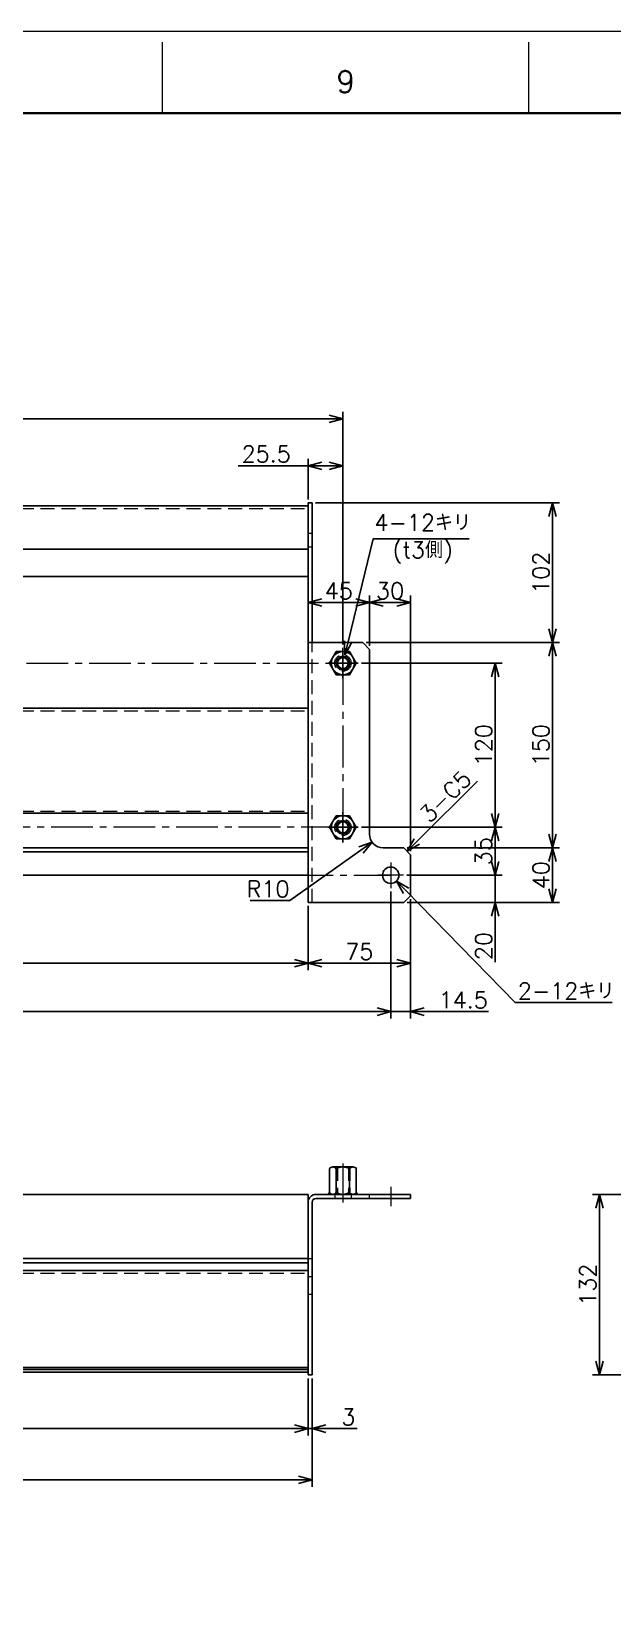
# Model space of a CAD drawing. Header units: millimetres. Extents: x 0 to 3313, y -19 to 2332.
# Drawn here: x 2148 to 2573, y 1185 to 2332 of the extents above; entities that cross this region are included whole.
import ezdxf
from ezdxf.enums import TextEntityAlignment as Align

# ---------------------------------------------------------------- set-up
doc = ezdxf.new("R2010")
doc.units = ezdxf.units.MM
doc.header["$LTSCALE"] = 1.6
doc.header["$PDMODE"] = 99
doc.header["$PDSIZE"] = 1
doc.linetypes.add('CENTER2', pattern=[28.575, 19.05, -3.175, 3.175, -3.175])
doc.linetypes.add('HIDDEN', pattern=[9.525, 6.35, -3.175])
for name, color, linetype, lineweight in [('04_HIDDEN', 2, 'HIDDEN', 13), ('05_CENTER', 4, 'CENTER2', 13), ('08_DIM', 3, 'Continuous', 13), ('90_FRAME', 5, 'Continuous', 35)]:
    doc.layers.add(name, color=color, linetype=linetype, lineweight=lineweight)
doc.layers.add('10_DRAFT', color=8, linetype='Continuous', lineweight=0, plot=False)
doc.layers.add('91_BLANK', color=5, linetype='Continuous', lineweight=0, plot=False)
doc.styles.add('KSS_TXT', font='txt.shx', dxfattribs={"bigfont": 'extfont2.shx'})
doc.dimstyles.new('KSS_DIM', dxfattribs={"dimscale": 4, "dimtxt": 3, "dimasz": 2.5, "dimexe": 1.25, "dimexo": 0.625, "dimtad": 1, "dimdsep": 46, "dimtxsty": 'KSS_TXT', "dimblk": 'OPEN30', "dimcen": 0, "dimazin": 2, "dimtfac": 0.75, "dimtmove": 0, "dimatfit": 3, "dimldrblk": 'OPEN30', "dimfxl": 1.25, "dimtolj": 1, "dimarcsym": 0})
doc.dimstyles.new('KSS_DIM$3', dxfattribs={"dimscale": 4, "dimtxt": 3, "dimasz": 2.5, "dimexe": 1.25, "dimexo": 0.625, "dimtad": 1, "dimtih": 1, "dimtoh": 1, "dimdsep": 46, "dimtxsty": 'KSS_TXT', "dimblk": 'OPEN30', "dimcen": 0, "dimazin": 2, "dimtfac": 0.75, "dimtofl": 0, "dimtmove": 0, "dimatfit": 3, "dimldrblk": 'OPEN30', "dimfxl": 1.25, "dimtolj": 1, "dimarcsym": 0})
doc.dimstyles.new('KSS_DIM$4', dxfattribs={"dimscale": 4, "dimtxt": 3, "dimasz": 2.5, "dimexe": 1.25, "dimexo": 0.625, "dimtad": 1, "dimtih": 1, "dimtoh": 1, "dimdsep": 46, "dimtxsty": 'KSS_TXT', "dimblk": 'OPEN30', "dimcen": 0, "dimse1": 1, "dimazin": 2, "dimtfac": 0.75, "dimtofl": 0, "dimtmove": 0, "dimatfit": 3, "dimldrblk": 'OPEN30', "dimfxl": 1.25, "dimtolj": 1, "dimarcsym": 0})

# ---------------------------------------------------------------- blocks, each defined once
blk = doc.blocks.new('NTFLS-20a_1')
at = {"color": 0}
for p, q in [((-9.8, 1.3), (-9.8, 18.7)), ((-7.4, 20), (7.3, 20)), ((-4.9, 1.3), (-4.9, 18.7)), ((4.9, 18.7), (4.9, 1.3)), ((9.8, 18.7), (9.8, 1.3)), ((-7.4, 0), (7.3, 0))]:
    blk.add_line(p, q, dxfattribs=at)
for centre, radius, start, end in [((-7.4, 17.1), 2.94, 33.626, 146.374), ((0, 10.2), 9.8, 60, 120), ((7.3, 17.1), 2.94, 33.626, 146.374), ((-7.4, 2.9), 2.94, 213.626, 326.374), ((0, 9.8), 9.8, 240, 300), ((7.3, 2.9), 2.94, 213.626, 326.374)]:
    blk.add_arc(centre, radius, start, end, dxfattribs=at)
at = {"layer": '04_HIDDEN', "color": 0}
for p, q in [((-5, 20), (-5, 0)), ((-4, 20), (-4, 0)), ((4, 20), (4, 0)), ((5, 20), (5, 0))]:
    blk.add_line(p, q, dxfattribs=at)
at = {"layer": '10_DRAFT', "linetype": 'CENTER2'}
blk.add_line((0, 20), (0, 0), dxfattribs=at)
blk = doc.blocks.new('NTFLS-20b_1')
at = {"color": 0, "linetype": 'CENTER2'}
for p, q in [((11.1, 0), (-11.1, 0)), ((0, -11.1), (0, 11.1))]:
    blk.add_line(p, q, dxfattribs=at)
at = {"color": 0}
for p, q in [((-4.9, 8.5), (-9.8, 0)), ((-9.8, 0), (-4.9, -8.5)), ((-4.9, 8.5), (4.9, 8.5)), ((9.8, 0), (4.9, 8.5)), ((4.9, -8.5), (9.8, 0)), ((-4.9, -8.5), (4.9, -8.5))]:
    blk.add_line(p, q, dxfattribs=at)
for radius in [8.49, 5, 4]:
    blk.add_circle((0, 0), radius, dxfattribs=at)
blk = doc.blocks.new('_Open30')
at = {"color": 0, "linetype": 'ByBlock', "lineweight": -2}
for p, q in [((-1, 0.27), (0, 0)), ((0, 0), (-1, -0.27)), ((0, 0), (-1, 0))]:
    blk.add_line(p, q, dxfattribs=at)
blk = doc.blocks.new('*D11')
at = {"layer": '08_DIM', "color": 0, "lineweight": -2, "transparency": 16777216}
for p, q in [((2389.1, 1870.1), (2491.9, 1870.1)), ((2486.9, 1760.1), (2486.9, 1860.1)), ((2389.1, 1750.1), (2491.9, 1750.1))]:
    blk.add_line(p, q, dxfattribs=at)
at = {"layer": 'Defpoints', "color": 0, "transparency": 16777216}
for p in [(2386.6, 1870.1), (2486.9, 1870.1), (2386.6, 1750.1)]:
    blk.add_point(p, dxfattribs=at)
at = {"layer": '08_DIM', "color": 0, "lineweight": -2, "transparency": 16777216, "xscale": 10, "yscale": 10, "zscale": 10}
for p, rotation in [((2486.9, 1870.1), 90), ((2486.9, 1750.1), 270)]:
    blk.add_blockref('_Open30', p, dxfattribs=dict(at, rotation=rotation))
at = {"layer": '08_DIM', "color": 0, "transparency": 16777216, "insert": (2478.4, 1810.1), "char_height": 12, "attachment_point": 5, "rotation": 90, "style": 'KSS_TXT'}
blk.add_mtext('\\A1;120', dxfattribs=at)
blk = doc.blocks.new('*D12')
at = {"layer": '08_DIM', "color": 0, "lineweight": -2, "transparency": 16777216}
for p, q in [((2389.1, 1750.1), (2491.9, 1750.1)), ((2486.9, 1740.1), (2486.9, 1725.1)), ((2422.3, 1715.1), (2491.9, 1715.1))]:
    blk.add_line(p, q, dxfattribs=at)
at = {"layer": 'Defpoints', "color": 0, "transparency": 16777216}
for p in [(2386.6, 1750.1), (2419.8, 1715.1), (2486.9, 1715.1)]:
    blk.add_point(p, dxfattribs=at)
at = {"layer": '08_DIM', "color": 0, "lineweight": -2, "transparency": 16777216, "xscale": 10, "yscale": 10, "zscale": 10}
for p, rotation in [((2486.9, 1750.1), 90), ((2486.9, 1715.1), 270)]:
    blk.add_blockref('_Open30', p, dxfattribs=dict(at, rotation=rotation))
at = {"layer": '08_DIM', "color": 0, "transparency": 16777216, "insert": (2478.3, 1732.6), "char_height": 12, "attachment_point": 5, "rotation": 90, "style": 'KSS_TXT'}
blk.add_mtext('\\A1;35', dxfattribs=at)
blk = doc.blocks.new('*D13')
at = {"layer": '08_DIM', "color": 0, "lineweight": -2, "transparency": 16777216}
for p, q in [((635.5, 1883.7), (635.5, 2053.6)), ((2375.5, 1883.7), (2375.5, 2053.6)), ((2365.5, 2048.6), (645.5, 2048.6))]:
    blk.add_line(p, q, dxfattribs=at)
at = {"layer": 'Defpoints', "color": 0, "transparency": 16777216}
for p in [(635.5, 2048.6), (635.5, 1881.2), (2375.5, 1881.2)]:
    blk.add_point(p, dxfattribs=at)
at = {"layer": '08_DIM', "color": 0, "lineweight": -2, "transparency": 16777216, "xscale": 10, "yscale": 10, "zscale": 10, "rotation": 180}
blk.add_blockref('_Open30', (635.5, 2048.6), dxfattribs=at)
at = {"layer": '08_DIM', "color": 0, "lineweight": -2, "transparency": 16777216, "xscale": 10, "yscale": 10, "zscale": 10}
blk.add_blockref('_Open30', (2375.5, 2048.6), dxfattribs=at)
at = {"layer": '08_DIM', "color": 0, "transparency": 16777216, "insert": (1505.5, 2057.1), "char_height": 12, "attachment_point": 5, "style": 'KSS_TXT'}
blk.add_mtext('\\A1;1740', dxfattribs=at)
blk = doc.blocks.new('*D14')
at = {"layer": '08_DIM', "color": 0, "lineweight": -2, "transparency": 16777216}
for p, q in [((600.5, 1703.2), (600.5, 1610.4)), ((2410.5, 1703.2), (2410.5, 1610.4)), ((610.5, 1615.4), (2400.5, 1615.4))]:
    blk.add_line(p, q, dxfattribs=at)
at = {"layer": 'Defpoints', "color": 0, "transparency": 16777216}
for p in [(600.5, 1705.7), (2410.5, 1705.7), (2410.5, 1615.4)]:
    blk.add_point(p, dxfattribs=at)
at = {"layer": '08_DIM', "color": 0, "lineweight": -2, "transparency": 16777216, "xscale": 10, "yscale": 10, "zscale": 10, "rotation": 180}
blk.add_blockref('_Open30', (600.5, 1615.4), dxfattribs=at)
at = {"layer": '08_DIM', "color": 0, "lineweight": -2, "transparency": 16777216, "xscale": 10, "yscale": 10, "zscale": 10}
blk.add_blockref('_Open30', (2410.5, 1615.4), dxfattribs=at)
at = {"layer": '08_DIM', "color": 0, "transparency": 16777216, "insert": (1505.5, 1623.9), "char_height": 12, "attachment_point": 5, "style": 'KSS_TXT'}
blk.add_mtext('\\A1;1810', dxfattribs=at)
blk = doc.blocks.new('*D15')
at = {"layer": '08_DIM', "color": 0, "lineweight": -2, "transparency": 16777216}
for p, q in [((2425, 1697.6), (2425, 1645.8)), ((2350, 1692.6), (2350, 1645.8)), ((2360, 1650.8), (2415, 1650.8))]:
    blk.add_line(p, q, dxfattribs=at)
at = {"layer": 'Defpoints', "color": 0, "transparency": 16777216}
for p in [(2425, 1700.1), (2350, 1695.1), (2425, 1650.8)]:
    blk.add_point(p, dxfattribs=at)
at = {"layer": '08_DIM', "color": 0, "lineweight": -2, "transparency": 16777216, "xscale": 10, "yscale": 10, "zscale": 10, "rotation": 180}
blk.add_blockref('_Open30', (2350, 1650.8), dxfattribs=at)
at = {"layer": '08_DIM', "color": 0, "lineweight": -2, "transparency": 16777216, "xscale": 10, "yscale": 10, "zscale": 10}
blk.add_blockref('_Open30', (2425, 1650.8), dxfattribs=at)
at = {"layer": '08_DIM', "color": 0, "transparency": 16777216, "insert": (2387.5, 1659.3), "char_height": 12, "attachment_point": 5, "style": 'KSS_TXT'}
blk.add_mtext('\\A1;75', dxfattribs=at)
blk = doc.blocks.new('*D16')
at = {"layer": '08_DIM', "color": 0, "lineweight": -2, "transparency": 16777216}
for p, q in [((2410.5, 1703.2), (2410.5, 1610.4)), ((2425, 1697.6), (2425, 1610.4)), ((2400.5, 1615.4), (2390.5, 1615.4)), ((2410.5, 1615.4), (2425, 1615.4)), ((2435, 1615.4), (2482, 1615.4))]:
    blk.add_line(p, q, dxfattribs=at)
at = {"layer": 'Defpoints', "color": 0, "transparency": 16777216}
for p in [(2410.5, 1705.7), (2425, 1700.1), (2425, 1615.4)]:
    blk.add_point(p, dxfattribs=at)
at = {"layer": '08_DIM', "color": 0, "lineweight": -2, "transparency": 16777216, "xscale": 10, "yscale": 10, "zscale": 10}
blk.add_blockref('_Open30', (2410.5, 1615.4), dxfattribs=at)
at = {"layer": '08_DIM', "color": 0, "lineweight": -2, "transparency": 16777216, "xscale": 10, "yscale": 10, "zscale": 10, "rotation": 180}
blk.add_blockref('_Open30', (2425, 1615.4), dxfattribs=at)
at = {"layer": '08_DIM', "color": 0, "transparency": 16777216, "insert": (2463.5, 1623.9), "char_height": 12, "attachment_point": 5, "style": 'KSS_TXT'}
blk.add_mtext('\\A1;14.5', dxfattribs=at)
blk = doc.blocks.new('*D17')
at = {"layer": '08_DIM', "color": 0, "lineweight": -2, "transparency": 16777216}
for p, q in [((2422.5, 1735.1), (2533.8, 1735.1)), ((2528.8, 1705.1), (2528.8, 1725.1)), ((2422.5, 1695.1), (2533.8, 1695.1))]:
    blk.add_line(p, q, dxfattribs=at)
at = {"layer": 'Defpoints', "color": 0, "transparency": 16777216}
for p in [(2420, 1735.1), (2528.8, 1735.1), (2420, 1695.1)]:
    blk.add_point(p, dxfattribs=at)
at = {"layer": '08_DIM', "color": 0, "lineweight": -2, "transparency": 16777216, "xscale": 10, "yscale": 10, "zscale": 10}
for p, rotation in [((2528.8, 1735.1), 90), ((2528.8, 1695.1), 270)]:
    blk.add_blockref('_Open30', p, dxfattribs=dict(at, rotation=rotation))
at = {"layer": '08_DIM', "color": 0, "transparency": 16777216, "insert": (2520.3, 1715.1), "char_height": 12, "attachment_point": 5, "rotation": 90, "style": 'KSS_TXT'}
blk.add_mtext('\\A1;40', dxfattribs=at)
blk = doc.blocks.new('*D18')
at = {"layer": '08_DIM', "color": 0, "lineweight": -2, "transparency": 16777216}
for p, q in [((2392.5, 1885.1), (2533.8, 1885.1)), ((2528.8, 1745.1), (2528.8, 1875.1)), ((2422.5, 1735.1), (2533.8, 1735.1))]:
    blk.add_line(p, q, dxfattribs=at)
at = {"layer": 'Defpoints', "color": 0, "transparency": 16777216}
for p in [(2390, 1885.1), (2528.8, 1885.1), (2420, 1735.1)]:
    blk.add_point(p, dxfattribs=at)
at = {"layer": '08_DIM', "color": 0, "lineweight": -2, "transparency": 16777216, "xscale": 10, "yscale": 10, "zscale": 10}
for p, rotation in [((2528.8, 1885.1), 90), ((2528.8, 1735.1), 270)]:
    blk.add_blockref('_Open30', p, dxfattribs=dict(at, rotation=rotation))
at = {"layer": '08_DIM', "color": 0, "transparency": 16777216, "insert": (2520.3, 1810.1), "char_height": 12, "attachment_point": 5, "rotation": 90, "style": 'KSS_TXT'}
blk.add_mtext('\\A1;150', dxfattribs=at)
blk = doc.blocks.new('*D19')
at = {"layer": '08_DIM', "color": 0, "lineweight": -2, "transparency": 16777216}
for p, q in [((2350, 1887.6), (2350, 1919.4)), ((2395, 1882.6), (2395, 1919.4)), ((2360, 1914.4), (2385, 1914.4))]:
    blk.add_line(p, q, dxfattribs=at)
at = {"layer": 'Defpoints', "color": 0, "transparency": 16777216}
for p in [(2395, 1914.4), (2350, 1885.1), (2395, 1880.1)]:
    blk.add_point(p, dxfattribs=at)
at = {"layer": '08_DIM', "color": 0, "lineweight": -2, "transparency": 16777216, "xscale": 10, "yscale": 10, "zscale": 10, "rotation": 180}
blk.add_blockref('_Open30', (2350, 1914.4), dxfattribs=at)
at = {"layer": '08_DIM', "color": 0, "lineweight": -2, "transparency": 16777216, "xscale": 10, "yscale": 10, "zscale": 10}
blk.add_blockref('_Open30', (2395, 1914.4), dxfattribs=at)
at = {"layer": '08_DIM', "color": 0, "transparency": 16777216, "insert": (2372.5, 1922.9), "char_height": 12, "attachment_point": 5, "style": 'KSS_TXT'}
blk.add_mtext('\\A1;45', dxfattribs=at)
blk = doc.blocks.new('*D38')
at = {"layer": '08_DIM', "color": 0, "lineweight": -2, "transparency": 16777216}
for p, q in [((2628, 1481.9), (2558.1, 1481.9)), ((2563.1, 1359.9), (2563.1, 1471.9)), ((2668, 1349.9), (2558.1, 1349.9))]:
    blk.add_line(p, q, dxfattribs=at)
at = {"layer": 'Defpoints', "color": 0, "transparency": 16777216}
for p in [(2563.1, 1481.9), (2630.5, 1481.9), (2670.5, 1349.9)]:
    blk.add_point(p, dxfattribs=at)
at = {"layer": '08_DIM', "color": 0, "lineweight": -2, "transparency": 16777216, "xscale": 10, "yscale": 10, "zscale": 10}
for p, rotation in [((2563.1, 1481.9), 90), ((2563.1, 1349.9), 270)]:
    blk.add_blockref('_Open30', p, dxfattribs=dict(at, rotation=rotation))
at = {"layer": '08_DIM', "color": 0, "transparency": 16777216, "insert": (2554.6, 1415.9), "char_height": 12, "attachment_point": 5, "rotation": 90, "style": 'KSS_TXT'}
blk.add_mtext('\\A1;132', dxfattribs=at)
blk = doc.blocks.new('*D61')
at = {"layer": '08_DIM', "color": 0, "lineweight": -2, "transparency": 16777216}
for p, q in [((2395, 1882.6), (2395, 1919.4)), ((2425, 1732.6), (2425, 1919.4)), ((2405, 1914.4), (2415, 1914.4))]:
    blk.add_line(p, q, dxfattribs=at)
at = {"layer": 'Defpoints', "color": 0, "transparency": 16777216}
for p in [(2425, 1914.4), (2395, 1880.1), (2425, 1730.1)]:
    blk.add_point(p, dxfattribs=at)
at = {"layer": '08_DIM', "color": 0, "lineweight": -2, "transparency": 16777216, "xscale": 10, "yscale": 10, "zscale": 10, "rotation": 180}
blk.add_blockref('_Open30', (2395, 1914.4), dxfattribs=at)
at = {"layer": '08_DIM', "color": 0, "lineweight": -2, "transparency": 16777216, "xscale": 10, "yscale": 10, "zscale": 10}
blk.add_blockref('_Open30', (2425, 1914.4), dxfattribs=at)
at = {"layer": '08_DIM', "color": 0, "transparency": 16777216, "insert": (2410, 1922.9), "char_height": 12, "attachment_point": 5, "style": 'KSS_TXT'}
blk.add_mtext('\\A1;30', dxfattribs=at)
blk = doc.blocks.new('*D62')
at = {"layer": '08_DIM', "color": 0, "lineweight": -2, "transparency": 16777216}
for p, q in [((2355.5, 1987.1), (2533.8, 1987.1)), ((2528.8, 1977.1), (2528.8, 1895.1)), ((2392.5, 1885.1), (2533.8, 1885.1))]:
    blk.add_line(p, q, dxfattribs=at)
at = {"layer": 'Defpoints', "color": 0, "transparency": 16777216}
for p in [(2353, 1987.1), (2390, 1885.1), (2528.8, 1885.1)]:
    blk.add_point(p, dxfattribs=at)
at = {"layer": '08_DIM', "color": 0, "lineweight": -2, "transparency": 16777216, "xscale": 10, "yscale": 10, "zscale": 10}
for p, rotation in [((2528.8, 1987.1), 90), ((2528.8, 1885.1), 270)]:
    blk.add_blockref('_Open30', p, dxfattribs=dict(at, rotation=rotation))
at = {"layer": '08_DIM', "color": 0, "transparency": 16777216, "insert": (2520.3, 1936.1), "char_height": 12, "attachment_point": 5, "rotation": 90, "style": 'KSS_TXT'}
blk.add_mtext('\\A1;102', dxfattribs=at)
blk = doc.blocks.new('*D67')
at = {"layer": '08_DIM', "color": 0, "lineweight": -2, "transparency": 16777216}
for p, q in [((2350, 1989.6), (2350, 2019.3)), ((2375.5, 1883.7), (2375.5, 2019.3)), ((2350, 2014.3), (2298.9, 2014.3)), ((2365.5, 2014.3), (2360, 2014.3))]:
    blk.add_line(p, q, dxfattribs=at)
at = {"layer": 'Defpoints', "color": 0, "transparency": 16777216}
for p in [(2350, 2014.3), (2350, 1987.1), (2375.5, 1881.2)]:
    blk.add_point(p, dxfattribs=at)
at = {"layer": '08_DIM', "color": 0, "lineweight": -2, "transparency": 16777216, "xscale": 10, "yscale": 10, "zscale": 10, "rotation": 180}
blk.add_blockref('_Open30', (2350, 2014.3), dxfattribs=at)
at = {"layer": '08_DIM', "color": 0, "lineweight": -2, "transparency": 16777216, "xscale": 10, "yscale": 10, "zscale": 10}
blk.add_blockref('_Open30', (2375.5, 2014.3), dxfattribs=at)
at = {"layer": '08_DIM', "color": 0, "transparency": 16777216, "insert": (2319.4, 2022.9), "char_height": 12, "attachment_point": 5, "style": 'KSS_TXT'}
blk.add_mtext('\\A1;25.5', dxfattribs=at)
blk = doc.blocks.new('*D69')
at = {"layer": '08_DIM', "color": 0, "lineweight": -2, "transparency": 16777216}
for p, q in [((2486.9, 1725.1), (2486.9, 1735.1)), ((2422.3, 1715.1), (2491.9, 1715.1)), ((2486.9, 1715.1), (2486.9, 1695.1)), ((2422.5, 1695.1), (2491.9, 1695.1)), ((2486.9, 1685.1), (2486.9, 1651.6))]:
    blk.add_line(p, q, dxfattribs=at)
at = {"layer": 'Defpoints', "color": 0, "transparency": 16777216}
for p in [(2419.8, 1715.1), (2420, 1695.1), (2486.9, 1695.1)]:
    blk.add_point(p, dxfattribs=at)
at = {"layer": '08_DIM', "color": 0, "lineweight": -2, "transparency": 16777216, "xscale": 10, "yscale": 10, "zscale": 10}
for p, rotation in [((2486.9, 1715.1), 270), ((2486.9, 1695.1), 90)]:
    blk.add_blockref('_Open30', p, dxfattribs=dict(at, rotation=rotation))
at = {"layer": '08_DIM', "color": 0, "transparency": 16777216, "insert": (2478.4, 1663.3), "char_height": 12, "attachment_point": 5, "rotation": 90, "style": 'KSS_TXT'}
blk.add_mtext('\\A1;20', dxfattribs=at)
blk = doc.blocks.new('*D70')
at = {"layer": '08_DIM', "color": 0, "lineweight": -2, "transparency": 16777216}
for p, q in [((2397.6, 1960.8), (2379.3, 1885.6)), ((2467.7, 1960.8), (2397.6, 1960.8))]:
    blk.add_line(p, q, dxfattribs=at)
at = {"layer": 'Defpoints', "color": 0, "transparency": 16777216}
for p in [(2376.9, 1875.9), (2374.1, 1864.3)]:
    blk.add_point(p, dxfattribs=at)
at = {"layer": '08_DIM', "color": 0, "lineweight": -2, "transparency": 16777216, "xscale": 10, "yscale": 10, "zscale": 10, "rotation": 256.3070789018826}
blk.add_blockref('_Open30', (2376.9, 1875.9), dxfattribs=at)
at = {"layer": '08_DIM', "color": 0, "transparency": 16777216, "insert": (2433.9, 1960.8), "char_height": 12, "attachment_point": 5, "style": 'KSS_TXT'}
blk.add_mtext('\\A1;4-12キリ\\P(t3側)', dxfattribs=at)
blk = doc.blocks.new('*D71')
at = {"layer": '08_DIM', "color": 0, "lineweight": -2, "transparency": 16777216}
for p, q in [((2501.4, 1622), (2421.7, 1703.6)), ((2572.5, 1622), (2501.4, 1622))]:
    blk.add_line(p, q, dxfattribs=at)
at = {"layer": 'Defpoints', "color": 0, "transparency": 16777216}
for p in [(2406.3, 1719.4), (2414.7, 1710.8)]:
    blk.add_point(p, dxfattribs=at)
at = {"layer": '08_DIM', "color": 0, "lineweight": -2, "transparency": 16777216, "xscale": 10, "yscale": 10, "zscale": 10, "rotation": 134.3139927138092}
blk.add_blockref('_Open30', (2414.7, 1710.8), dxfattribs=at)
at = {"layer": '08_DIM', "color": 0, "transparency": 16777216, "insert": (2538.7, 1630.5), "char_height": 12, "attachment_point": 5, "style": 'KSS_TXT'}
blk.add_mtext('\\A1;2-12キリ', dxfattribs=at)
blk = doc.blocks.new('*D72')
at = {"layer": '08_DIM', "color": 0, "lineweight": -2, "transparency": 16777216}
for p, q in [((2336.6, 1696.5), (2388.7, 1733.5)), ((2307.6, 1696.5), (2336.6, 1696.5))]:
    blk.add_line(p, q, dxfattribs=at)
at = {"layer": 'Defpoints', "color": 0, "transparency": 16777216}
for p in [(2405, 1745.1), (2396.8, 1739.3)]:
    blk.add_point(p, dxfattribs=at)
at = {"layer": '08_DIM', "color": 0, "lineweight": -2, "transparency": 16777216, "xscale": 10, "yscale": 10, "zscale": 10, "rotation": 35.38985686445589}
blk.add_blockref('_Open30', (2396.8, 1739.3), dxfattribs=at)
at = {"layer": '08_DIM', "color": 0, "transparency": 16777216, "insert": (2320.8, 1705), "char_height": 12, "attachment_point": 5, "style": 'KSS_TXT'}
blk.add_mtext('\\A1;R10', dxfattribs=at)
blk = doc.blocks.new('*D74')
at = {"layer": '08_DIM', "color": 0, "lineweight": -2, "transparency": 16777216}
for p, q in [((661, 1347.4), (661, 1305.7)), ((2350, 1347.4), (2350, 1305.7)), ((671, 1310.7), (2340, 1310.7))]:
    blk.add_line(p, q, dxfattribs=at)
at = {"layer": 'Defpoints', "color": 0, "transparency": 16777216}
for p in [(661, 1349.9), (2350, 1349.9), (2350, 1310.7)]:
    blk.add_point(p, dxfattribs=at)
at = {"layer": '08_DIM', "color": 0, "lineweight": -2, "transparency": 16777216, "xscale": 10, "yscale": 10, "zscale": 10, "rotation": 180}
blk.add_blockref('_Open30', (661, 1310.7), dxfattribs=at)
at = {"layer": '08_DIM', "color": 0, "lineweight": -2, "transparency": 16777216, "xscale": 10, "yscale": 10, "zscale": 10}
blk.add_blockref('_Open30', (2350, 1310.7), dxfattribs=at)
at = {"layer": '08_DIM', "color": 0, "transparency": 16777216, "insert": (1505.5, 1319.2), "char_height": 12, "attachment_point": 5, "style": 'KSS_TXT'}
blk.add_mtext('\\A1;1689', dxfattribs=at)
blk = doc.blocks.new('*D75')
at = {"layer": '08_DIM', "color": 0, "lineweight": -2, "transparency": 16777216}
for p, q in [((2350, 1347.4), (2350, 1305.7)), ((2353, 1347.4), (2353, 1305.7)), ((2340, 1310.7), (2330, 1310.7)), ((2350, 1310.7), (2353, 1310.7)), ((2363, 1310.7), (2386, 1310.7))]:
    blk.add_line(p, q, dxfattribs=at)
at = {"layer": 'Defpoints', "color": 0, "transparency": 16777216}
for p in [(2350, 1349.9), (2353, 1349.9), (2353, 1310.7)]:
    blk.add_point(p, dxfattribs=at)
at = {"layer": '08_DIM', "color": 0, "lineweight": -2, "transparency": 16777216, "xscale": 10, "yscale": 10, "zscale": 10}
blk.add_blockref('_Open30', (2350, 1310.7), dxfattribs=at)
at = {"layer": '08_DIM', "color": 0, "lineweight": -2, "transparency": 16777216, "xscale": 10, "yscale": 10, "zscale": 10, "rotation": 180}
blk.add_blockref('_Open30', (2353, 1310.7), dxfattribs=at)
at = {"layer": '08_DIM', "color": 0, "transparency": 16777216, "insert": (2379.5, 1319.2), "char_height": 12, "attachment_point": 5, "style": 'KSS_TXT'}
blk.add_mtext('\\A1;3', dxfattribs=at)
blk = doc.blocks.new('*D76')
at = {"layer": '08_DIM', "color": 0, "lineweight": -2, "transparency": 16777216}
blk.add_line((2429.5, 1739.7), (2473.8, 1783.9), dxfattribs=at)
at = {"layer": 'Defpoints', "color": 0, "transparency": 16777216}
for p in [(2475.2, 1785.3), (2475.2, 1785.3), (2422.5, 1732.6)]:
    blk.add_point(p, dxfattribs=at)
at = {"layer": '08_DIM', "color": 0, "lineweight": -2, "transparency": 16777216, "xscale": 10, "yscale": 10, "zscale": 10, "rotation": 225}
blk.add_blockref('_Open30', (2422.5, 1732.6), dxfattribs=at)
at = {"layer": '08_DIM', "color": 0, "transparency": 16777216, "insert": (2450.5, 1772.6), "char_height": 12, "attachment_point": 5, "rotation": 45, "style": 'KSS_TXT'}
blk.add_mtext('\\A1;3-C5', dxfattribs=at)
blk = doc.blocks.new('*D77')
at = {"layer": '08_DIM', "color": 0, "lineweight": -2, "transparency": 16777216}
for p, q in [((661, 1692.6), (661, 1645.8)), ((2350, 1692.6), (2350, 1645.8)), ((2340, 1650.8), (671, 1650.8))]:
    blk.add_line(p, q, dxfattribs=at)
at = {"layer": 'Defpoints', "color": 0, "transparency": 16777216}
for p in [(661, 1695.1), (2350, 1695.1), (661, 1650.8)]:
    blk.add_point(p, dxfattribs=at)
at = {"layer": '08_DIM', "color": 0, "lineweight": -2, "transparency": 16777216, "xscale": 10, "yscale": 10, "zscale": 10, "rotation": 180}
blk.add_blockref('_Open30', (661, 1650.8), dxfattribs=at)
at = {"layer": '08_DIM', "color": 0, "lineweight": -2, "transparency": 16777216, "xscale": 10, "yscale": 10, "zscale": 10}
blk.add_blockref('_Open30', (2350, 1650.8), dxfattribs=at)
at = {"layer": '08_DIM', "color": 0, "transparency": 16777216, "insert": (1505.5, 1659.3), "char_height": 12, "attachment_point": 5, "style": 'KSS_TXT'}
blk.add_mtext('\\A1;1689', dxfattribs=at)
blk = doc.blocks.new('*D79')
at = {"layer": '08_DIM', "color": 0, "lineweight": -2, "transparency": 16777216}
for p, q in [((658, 1347.4), (658, 1268.3)), ((2353, 1347.4), (2353, 1268.3)), ((668, 1273.3), (2343, 1273.3))]:
    blk.add_line(p, q, dxfattribs=at)
at = {"layer": 'Defpoints', "color": 0, "transparency": 16777216}
for p in [(658, 1349.9), (2353, 1349.9), (2353, 1273.3)]:
    blk.add_point(p, dxfattribs=at)
at = {"layer": '08_DIM', "color": 0, "lineweight": -2, "transparency": 16777216, "xscale": 10, "yscale": 10, "zscale": 10, "rotation": 180}
blk.add_blockref('_Open30', (658, 1273.3), dxfattribs=at)
at = {"layer": '08_DIM', "color": 0, "lineweight": -2, "transparency": 16777216, "xscale": 10, "yscale": 10, "zscale": 10}
blk.add_blockref('_Open30', (2353, 1273.3), dxfattribs=at)
at = {"layer": '08_DIM', "color": 0, "transparency": 16777216, "insert": (1505.5, 1285.1), "char_height": 12, "attachment_point": 5, "style": 'KSS_TXT'}
blk.add_mtext('1695{\\H8.000000;\\S 0^ -1;}', dxfattribs=at)

msp = doc.modelspace()

# ---------------------------------------------------------------- hatches: boundary and pattern name
h = msp.add_hatch(color=3)
h.dxf.hatch_style = 1
h.paths.add_polyline_path([(2365.678, 1483.217), (2364.611, 1481.904), (2368.128, 1481.904, -0.25106204)])
h = msp.add_hatch(color=3)
h.dxf.hatch_style = 1
h.paths.add_polyline_path([(2385.278, 1483.217), (2386.345, 1481.904), (2382.828, 1481.904, 0.25106204)])

# ---------------------------------------------------------------- linework, layer by layer
at = {"color": 0}
for p, q in [((660.978, 1985.089), (2349.978, 1985.089)), ((2349.978, 1987.089), (2349.978, 1735.089)), ((2349.978, 1987.089), (2352.978, 1987.089)), ((2352.978, 1885.089), (2352.978, 1987.089)), ((2389.978, 1885.089), (2349.978, 1885.089)), ((2394.978, 1880.089), (2389.978, 1885.089)), ((2394.978, 1745.089), (2394.978, 1880.089)), ((660.978, 1837.089), (2349.978, 1837.089)), ((660.978, 1760.503), (2349.978, 1760.503)), ((660.978, 1735.089), (2349.978, 1735.089)), ((660.978, 1732.089), (2349.978, 1732.089)), ((2349.978, 1735.089), (2349.978, 1695.089)), ((2419.978, 1735.089), (2404.978, 1735.089)), ((2424.978, 1730.089), (2419.978, 1735.089)), ((2424.978, 1700.089), (2424.978, 1730.089)), ((660.978, 1715.089), (2349.978, 1715.089)), ((2419.978, 1695.089), (2424.978, 1700.089)), ((2349.978, 1695.089), (2419.978, 1695.089)), ((2424.978, 1481.904), (2355.978, 1481.904)), ((2424.978, 1478.904), (2424.978, 1481.904)), ((2349.978, 1475.904), (2349.978, 1349.904)), ((2352.978, 1349.904), (2352.978, 1475.904)), ((2355.978, 1478.904), (2424.978, 1478.904)), ((2349.978, 1349.904), (2352.978, 1349.904))]:
    msp.add_line(p, q, dxfattribs=at)
at = {"color": 3}
for p, q in [((660.978, 1953.456), (2349.978, 1953.456)), ((660.978, 1933.456), (2349.978, 1933.456)), ((2365.678, 1483.217), (2364.611, 1481.904)), ((2385.278, 1483.217), (2386.345, 1481.904))]:
    msp.add_line(p, q, dxfattribs=at)
for p, q in [((2349.978, 1481.904), (660.978, 1481.904)), ((2349.978, 1431.904), (2349.978, 1481.904)), ((660.978, 1434.904), (2349.978, 1434.904)), ((660.978, 1431.904), (2349.978, 1431.904)), ((660.978, 1426.238), (2349.978, 1426.238)), ((660.978, 1355.314), (2349.978, 1355.314)), ((660.978, 1353.904), (2349.978, 1353.904)), ((660.978, 1351.904), (2349.978, 1351.904))]:
    msp.add_line(p, q)
at = {"color": 0}
msp.add_circle((2410.478, 1715.089), 6, dxfattribs=at)
for centre, radius, start, end in [((2404.978, 1745.089), 10, 180, 270), ((2355.978, 1475.904), 6, 90, 180), ((2355.978, 1475.904), 3, 90, 180)]:
    msp.add_arc(centre, radius, start, end, dxfattribs=at)
at = {"layer": '04_HIDDEN'}
for p, q in [((660.978, 1983.089), (2349.978, 1983.089)), ((2349.978, 1955.089), (2352.978, 1955.089)), ((2352.978, 1695.089), (2352.978, 1885.089)), ((660.978, 1835.089), (2349.978, 1835.089)), ((660.978, 1761.917), (2349.978, 1761.917)), ((2369.478, 1481.904), (2369.478, 1478.904)), ((2381.478, 1481.904), (2381.478, 1478.904)), ((2394.978, 1478.904), (2394.978, 1481.904)), ((2349.978, 1434.904), (2352.978, 1434.904)), ((660.978, 1424.238), (2349.978, 1424.238)), ((2349.978, 1408.904), (2352.978, 1408.904))]:
    msp.add_line(p, q, dxfattribs=at)
for centre in [(2375.478, 1870.089), (2375.478, 1750.089)]:
    msp.add_circle(centre, 6, dxfattribs=at)
at = {"layer": '05_CENTER'}
for p, q in [((2385.528, 1870.089), (2365.428, 1870.089)), ((2375.478, 1880.139), (2375.478, 1860.038)), ((2375.478, 1760.139), (2375.478, 1740.038)), ((2385.528, 1750.089), (2365.428, 1750.089)), ((2410.478, 1724.43), (2410.478, 1705.748)), ((600.478, 1715.089), (2410.478, 1715.089)), ((2419.819, 1715.089), (2401.137, 1715.089)), ((2375.478, 1504.406), (2375.478, 1475.946)), ((2410.478, 1487.395), (2410.478, 1473.29))]:
    msp.add_line(p, q, dxfattribs=at)
msp.add_lwpolyline([(2375.478, 1750.089), (635.478, 1750.089), (635.478, 1870.089), (2375.478, 1870.089)], close=True, dxfattribs=at)
at = {"layer": '10_DRAFT'}
for p, q in [((2349.978, 1965.089), (2352.978, 1965.089)), ((2349.978, 1421.904), (2352.978, 1421.904))]:
    msp.add_line(p, q, dxfattribs=at)
at = {"layer": '90_FRAME', "color": 4, "lineweight": 13}
for p, q in [((2243.637, 2271.831), (2243.637, 2323.679)), ((2511.371, 2271.831), (2511.371, 2323.679))]:
    msp.add_line(p, q, dxfattribs=at)
at = {"layer": '90_FRAME'}
msp.add_lwpolyline([(155.384, 51.616), (3260.956, 51.616), (3260.956, 2271.831), (155.384, 2271.831)], close=True, dxfattribs=at)
at = {"layer": '91_BLANK'}
msp.add_lwpolyline([(0, 0), (3312.803, 0), (3312.803, 2331.679), (0, 2331.679)], close=True, dxfattribs=at)

# ---------------------------------------------------------------- block references
at = {"color": 4, "xscale": -1, "rotation": 180}
for p in [(2375.478, 1870.089), (2375.478, 1750.089)]:
    msp.add_blockref('NTFLS-20b_1', p, dxfattribs=at)
at = {"color": 4, "extrusion": (0, 0, -1), "zscale": -1}
msp.add_blockref('NTFLS-20a_1', (-2375.478, 1481.904), dxfattribs=at)

# ---------------------------------------------------------------- texts
at = {"layer": '90_FRAME', "color": 0, "lineweight": 13, "style": 'KSS_TXT'}
msp.add_text('9', height=16, dxfattribs=at).set_placement((2377.504, 2282.158), align=Align.BOTTOM_CENTER)

# ---------------------------------------------------------------- dimensions: what is measured, and where the dimension line sits
at = {"layer": '08_DIM'}
for base, p1, p2, override, picture, middle in [((635.478, 2048.555), (2375.478, 1881.192), (635.478, 1881.192), {"dimarcsym": 1}, '*D13', (1505.478, 2057.055)), ((2349.978, 2014.339), (2375.478, 1881.192), (2349.978, 1987.089), {"dimarcsym": 1}, '*D67', (2319.437, 2022.856)), ((2394.978, 1914.395), (2349.978, 1885.089), (2394.978, 1880.089), {"dimarcsym": 1}, '*D19', (2372.478, 1922.903)), ((2424.978, 1914.395), (2394.978, 1880.089), (2424.978, 1730.089), {"dimarcsym": 1}, '*D61', (2409.978, 1922.895)), ((2410.478, 1615.398), (600.478, 1705.748), (2410.478, 1705.748), {"dimarcsym": 1}, '*D14', (1505.478, 1623.898)), ((2424.978, 1650.817), (2349.978, 1695.089), (2424.978, 1700.089), {"dimarcsym": 1}, '*D15', (2387.478, 1659.326)), ((2424.978, 1615.398), (2410.478, 1705.748), (2424.978, 1700.089), {"dimarcsym": 1}, '*D16', (2463.478, 1623.906)), ((660.978, 1650.817), (2349.978, 1695.089), (660.978, 1695.089), {"dimarcsym": 1}, '*D77', (1505.478, 1659.317)), ((2352.978, 1273.291), (657.978, 1349.904), (2352.978, 1349.904), {"dimpost": '', "dimtol": 1, "dimlim": 0, "dimtp": 0, "dimtm": 1, "dimtfac": 0.666667, "dimtdec": 2, "dimtolj": 0, "dimtzin": 8, "dimarcsym": 1}, '*D79', (1505.478, 1285.124)), ((2349.978, 1310.687), (660.978, 1349.904), (2349.978, 1349.904), {"dimarcsym": 1}, '*D74', (1505.478, 1319.187)), ((2352.978, 1310.687), (2349.978, 1349.904), (2352.978, 1349.904), {"dimarcsym": 1}, '*D75', (2379.478, 1319.187))]:
    dim = msp.add_linear_dim(base=base, p1=p1, p2=p2, dimstyle='KSS_DIM', override=override, dxfattribs=at)
    dim.commit()
    dim.dimension.update_dxf_attribs({"geometry": picture, "text_midpoint": middle})
for base, p1, p2, override, picture, middle in [((2528.777, 1885.089), (2352.978, 1987.089), (2389.978, 1885.089), {"dimarcsym": 1}, '*D62', (2520.277, 1936.089)), ((2528.777, 1885.089), (2419.978, 1735.089), (2389.978, 1885.089), {"dimarcsym": 1}, '*D18', (2520.268, 1810.089)), ((2486.857, 1870.089), (2386.582, 1750.089), (2386.582, 1870.089), {"dimarcsym": 1}, '*D11', (2478.357, 1810.089)), ((2486.857, 1715.089), (2386.582, 1750.089), (2419.819, 1715.089), {"dimarcsym": 1}, '*D12', (2478.348, 1732.589)), ((2486.857, 1695.089), (2419.819, 1715.089), (2419.978, 1695.089), {"dimarcsym": 1}, '*D69', (2478.357, 1663.339)), ((2528.777, 1735.089), (2419.978, 1695.089), (2419.978, 1735.089), {"dimarcsym": 1}, '*D17', (2520.277, 1715.089)), ((2563.076, 1481.904), (2670.545, 1349.904), (2630.545, 1481.904), {"dimscale": 4}, '*D38', (2554.576, 1415.904))]:
    dim = msp.add_linear_dim(base=base, p1=p1, p2=p2, angle=90, dimstyle='KSS_DIM', override=override, dxfattribs=at)
    dim.commit()
    dim.dimension.update_dxf_attribs({"geometry": picture, "text_midpoint": middle})
for p1, p2, text, override, picture, middle in [((2374.058, 1864.259), (2376.898, 1875.918), '4-<>', {"dimpost": '<>キリ\\X(t3側)', "dimtix": 1, "dimarcsym": 1}, '*D70', (2433.887, 1960.829)), ((2406.287, 1719.382), (2414.67, 1710.795), '2-<>キリ', {"dimpost": '<>', "dimtix": 1, "dimarcsym": 1}, '*D71', (2538.681, 1621.982))]:
    dim = msp.add_diameter_dim_2p(p1=p1, p2=p2, text=text, dimstyle='KSS_DIM$3', override=override, dxfattribs=at)
    dim.commit()
    dim.dimension.update_dxf_attribs({"geometry": picture, "text_midpoint": middle, "dimtype": 163})
dim = msp.add_linear_dim(base=(2475.179, 1785.289), p1=(2422.478, 1732.589), p2=(2475.179, 1785.289), angle=45, text='3-C5', dimstyle='KSS_DIM', override={"dimse1": 1, "dimse2": 1, "dimsd2": 1, "dimarcsym": 1}, dxfattribs=at)
dim.commit()
dim.dimension.update_dxf_attribs({"geometry": '*D76', "text_midpoint": (2456.513, 1766.623), "dimtype": 161})
dim = msp.add_radius_dim(center=(2404.978, 1745.089), mpoint=(2396.826, 1739.297), dimstyle='KSS_DIM$4', override={"dimpost": 'R<>', "dimtix": 1, "dimarcsym": 1}, dxfattribs=at)
dim.commit()
dim.dimension.update_dxf_attribs({"geometry": '*D72', "text_midpoint": (2320.817, 1696.489), "dimtype": 164})

doc.saveas('drawing.dxf')
